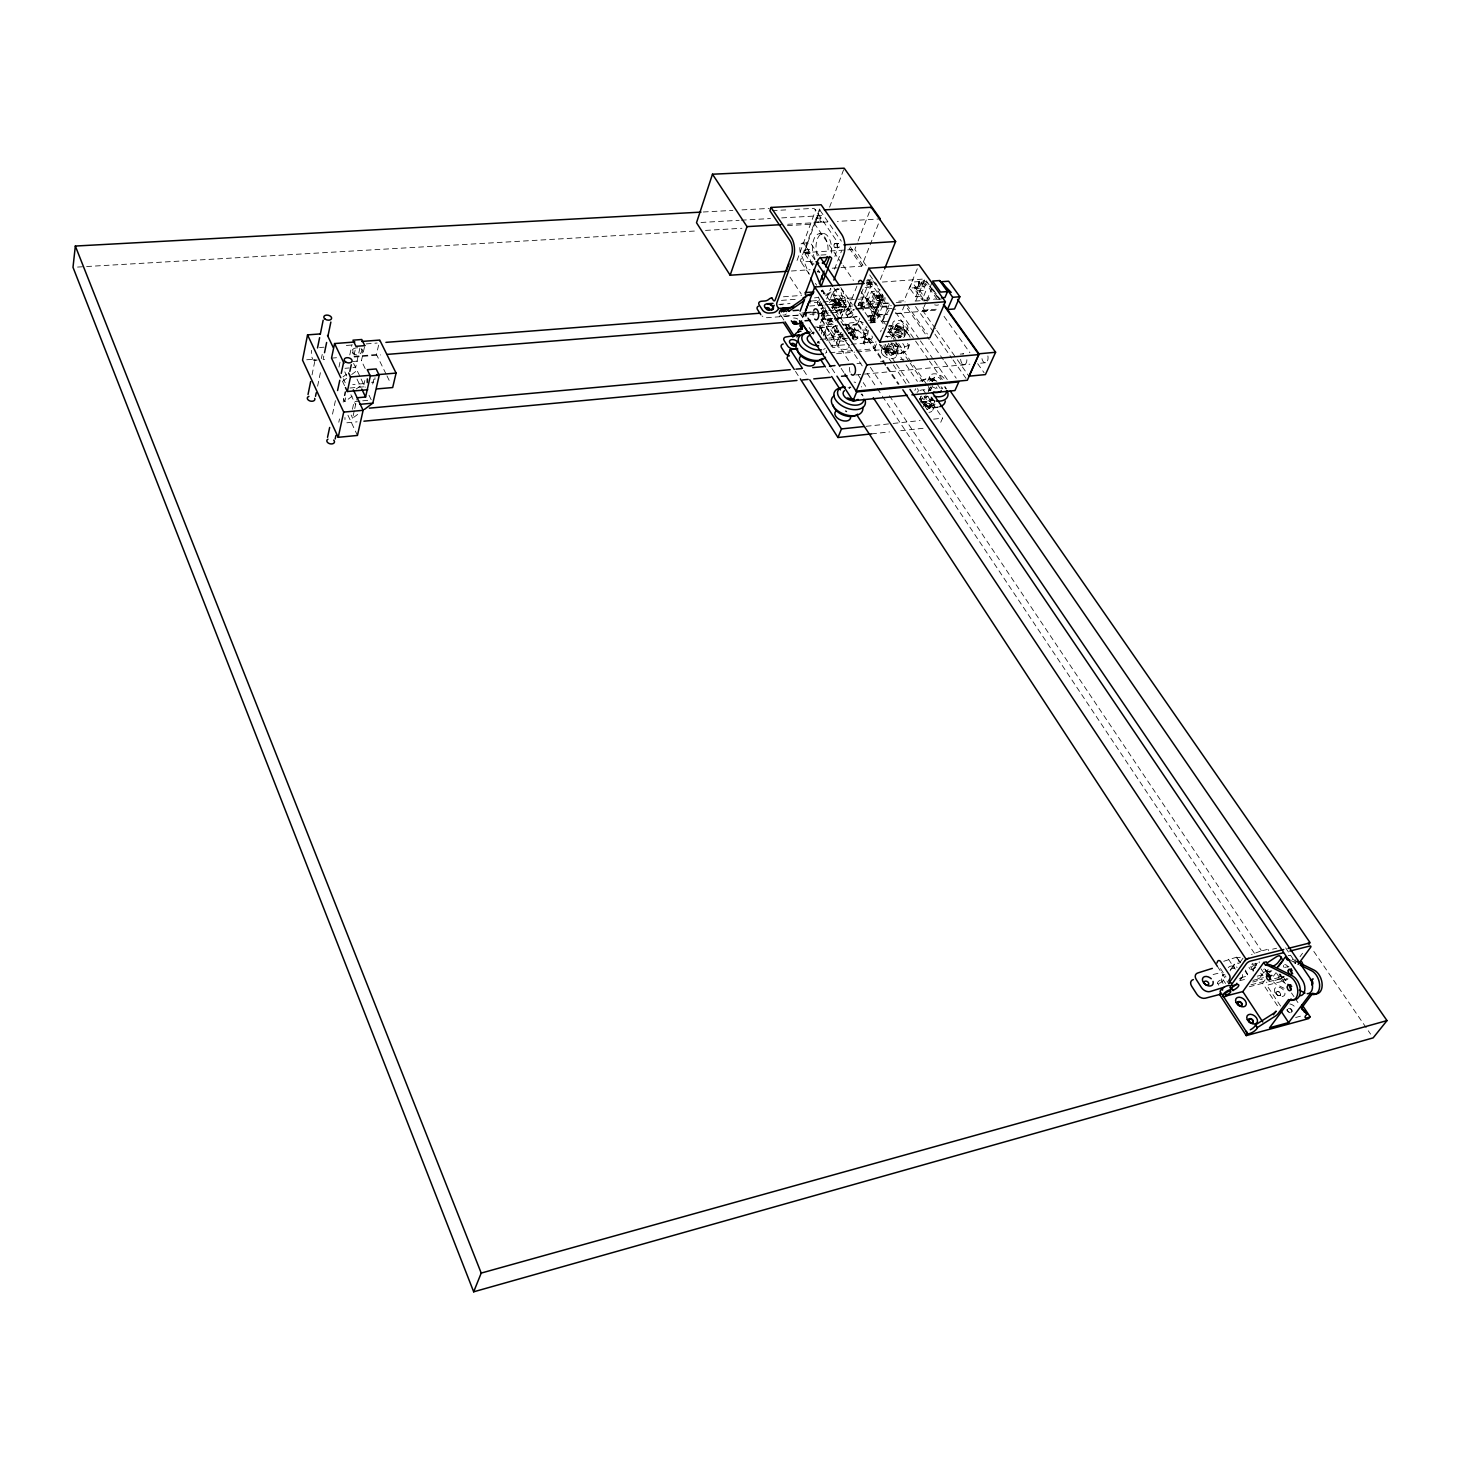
<?xml version="1.0" encoding="UTF-8"?>
<svg xmlns="http://www.w3.org/2000/svg" width="1460" height="1460" viewBox="0 0 1460 1460"><rect width="100%" height="100%" fill="white"/><g stroke="black" fill="none" stroke-linecap="round" stroke-linejoin="round"><path stroke-width="0.75" stroke-dasharray="5 3.75" d="M879.887 299.501L882.898 300.961L882.278 294.427L882.898 300.961L873.354 322.623L872.149 322.459L872.624 320.47A2.409 1.277 86 0 0 873.737 319.649L873.226 316.017L879.887 299.501A2.427 1.296 86.3 0 1 879.832 296.252A2.427 1.296 86.3 0 1 881.584 296.124L882.278 294.427A4.635 2.5 86.3 0 0 881.84 293.916M847.548 338.282L841.197 339.012A2.646 1.643 -34.1 0 0 840.303 340.216L838.332 345.217A2.646 1.643 -34 0 1 835.284 347.407L833.715 347.553A2.646 1.643 -33.9 0 1 832.255 345.746L834.244 340.746A2.664 1.643 -34 0 0 834.28 339.596L827.674 339.87L819.717 326.693L814.114 327.149M1239.321 962.377L1236.821 957.121L1240.489 962.669M1268.521 950.551L1268.247 949.566M1294.619 959.895L1293.998 961.848M312.038 374.873L314.758 361.459M321.364 358.613L322.222 354.415M317.605 386.188L321.036 369.544M323.81 356.076L323.116 359.47L327.533 359.196M338.976 367.099L340.07 361.898M332.515 414.129L335.399 400.697M349.798 354.908L352.061 344.377M338.793 422.232L339.523 418.91M343.173 402.139L343.903 398.762M354.068 354.999L355.492 348.502M352.152 396.226L344.852 401.664L345.691 397.832M359.89 348.101L355.656 367.427L344.998 368.303M365.183 368.559L361.423 360.784L364.781 345.637M352.426 409.274L354.123 401.591L360.584 401.007M357.663 414.421L352.626 418.18L354.324 410.479M354.762 408.563L356.769 399.511M363.887 384.856L364.854 380.531M386.006 373.942L376.479 354.524L379.746 340.07M372.702 384.089L374.18 377.611M872.149 322.459L871.255 321.601L880.088 299.829L873.226 316.017A2.409 1.277 86 0 0 871.565 316.71A2.409 1.277 86 0 0 871.93 319.923C870.032 325.087 877.843 321.529 873.956 317.933M375.001 377.702L374.837 379.673M779.677 316.729L780.406 314.74M819.553 208.999L800.591 260.099A2.573 1.661 -34.8 0 0 802.033 261.96L812.18 261.267L814.096 264.096M812.691 265.483L804.058 252.671L819.863 210.13L841.343 241.174M841.818 263.493L814.735 224.019L820.064 209.674M829.608 207.174L844.19 168.192M813.384 334.267L814.096 332.369M802.288 317.805L804.296 312.513L810.993 311.984M803.128 317.094L805.354 311.199M805.008 316.856L806.522 312.86M821.341 291.854L821.925 290.321M834.864 256.486L837.474 248.401L836.27 240.371L815.008 209.273M818.859 306.052L821.104 300.231M834.518 269.169L841.526 250.901M821.451 309.502L822.947 305.615M826.634 298.899L830.649 288.441M821.578 314.192L824.736 305.998M819.115 330.854L820.557 327.131L819.425 325.416L826.707 308.352M843.862 302.932A5.128 2.957 21.2 0 0 837.273 299.957L829.645 300.541L832.93 292.018A5.165 3.267 -34.8 0 0 835.777 295.65L839.044 295.394A5.146 2.957 21.2 0 1 845.65 298.369L849.027 303.351A5.146 2.975 21.3 0 1 846.909 307.001L843.625 307.257A5.201 3.248 -34.7 0 1 840.796 303.643L830.558 288.478M819.717 326.693L832.364 347.097M836.16 305.213L837.091 302.786M817.618 343.009L817.91 342.279A16.188 9.599 21.1 0 1 819.133 342.99M866.127 265.629L854.83 249.386L857.294 243.072M858.115 240.973L871.218 207.284M825.155 336.858L825.758 335.307M823.896 334.523L823.349 335.909M831.032 320.999A1.953 1.131 21.2 0 0 828.879 318.955A1.953 1.131 21.2 0 0 827.875 320.671A1.953 1.131 21.2 0 0 831.032 320.999L831.214 320.543M840.686 304.173A1.935 1.113 21.2 0 1 837.602 303.917A1.935 1.113 21.2 0 1 838.46 302.184A1.935 1.113 21.2 0 1 840.686 304.173L839.664 306.782A1.935 1.113 21.2 0 1 836.562 306.454A1.935 1.113 21.2 0 1 837.511 304.757A1.935 1.113 21.2 0 1 839.664 306.782M837.164 322.167L844.117 304.483L841.818 295.066A8.413 4.398 86.2 0 0 836.178 289.281L824.535 295.34M844.135 335.928L833.204 336.84L836.854 327.587M843.004 334.212L834.299 334.96L837.511 326.784M840.723 318.608L846.362 304.319L844.044 294.902A8.413 4.398 86.2 0 0 838.405 289.116L824.809 296.179M832.236 268.202L861.728 266.158L880.343 218.891L837.401 221.391M856.892 286.142L850.523 302.275A4.763 2.518 86.1 0 0 850.797 308.334A4.763 2.518 86.1 0 0 854.009 309.502M847.53 310.359L849.501 305.359M881.931 296.854L882.643 295.066L882.132 297.785A2.427 1.296 86.3 0 1 881.913 299.537L873.883 317.44L880.289 300.085L873.427 316.273M836.598 342.863L840.139 333.92M842.639 324.795C853.169 319.758 850.943 344.359 863.773 337.114A2.683 1.643 -34.5 0 0 864.667 336.932L867.112 333.865A2.518 1.296 84 0 0 867.277 332.022A2.756 1.423 84 0 0 867.003 330.836L860.725 321.583A2.756 1.405 84 0 0 860.122 321.382A2.518 1.277 84.2 0 0 859.265 322.295L856.564 324.959A2.683 1.661 -34.6 0 1 855.688 325.142L848.041 325.361M872.149 320.178L871.693 322.113L861.984 307.987A4.581 2.427 86.1 0 1 861.364 301.545L869.394 281.433A4.617 2.464 86.5 0 1 872.423 280.32M861.236 293.752L863.645 287.711M845.048 328.518A4.179 2.446 21.5 0 1 849.866 328.573A4.179 2.446 21.5 0 1 852.439 332.059L850.724 336.348M863.389 342.589L865.433 337.534M849.647 388.415L850.158 387.155M885.508 365.584L857.44 324.102L859.83 318.116M862.951 310.359L867.696 298.515L810.3 302.913M852.111 338.063L852.914 336.074A4.727 2.92 -34.4 0 0 855.779 330.051A4.727 2.92 -34.4 0 0 848.661 332.606M867.532 301.618L871.602 291.489L877.971 291.014L882.077 296.927L877.971 307.075L871.602 307.567L867.532 301.618L873.883 301.143L877.971 307.075M869.01 339.103A1.953 1.15 21.9 0 1 865.871 338.757A1.953 1.15 21.9 0 1 866.82 337.023A1.953 1.15 21.9 0 1 869.01 339.103L867.039 343.976A1.953 1.15 21.9 0 1 863.937 343.775A1.953 1.15 21.9 0 1 864.703 341.95A1.953 1.15 21.9 0 1 867.039 343.976M835.248 299.574L833.131 294.719M848.169 324.357L856.053 337.278M871.255 321.601A4.599 2.464 86 0 1 870.653 315.123L872.058 311.655L868.554 306.545L873.828 293.423L875.507 293.296L879.029 298.406L877.351 298.534L873.828 293.423M880.362 279.462L883.756 271.031M884.979 297.438A4.635 2.5 86.3 0 1 884.559 300.833L876.383 320.926A4.599 2.464 86 0 1 872.934 321.455A4.599 2.464 86 0 1 872.313 314.995L873.719 311.509L870.233 306.399L875.507 293.296M848.716 347.809A6.552 3.851 21.5 0 0 841.252 340.91A6.552 3.851 21.5 0 0 838.186 346.859A6.552 3.851 21.5 0 0 848.716 347.809L849.738 345.272M871.602 307.567L877.971 291.014M877.351 298.534L878.774 295.011A4.635 2.5 86.3 0 1 881.365 293.551A4.635 2.5 86.3 0 0 880.453 294.884L879.029 298.406M889.779 330.161L892.991 322.404M895.692 327.277L896.458 325.416M885.417 352.061L886.767 348.776M895.911 326.748L896.695 324.795M888.282 321.2L881.895 321.711L887.205 308.754L883.519 303.424L889.906 302.913L884.614 315.871L878.226 316.382M876.529 343.921L874.996 347.644M891.494 338.282L893.739 332.88M892.571 335.69L893.192 334.194M899.853 335.417A3.321 1.916 22.3 0 1 894.542 334.851A3.321 1.916 22.3 0 1 896.111 331.913A3.321 1.916 22.3 0 1 899.853 335.417L898.703 338.191M893.483 351.55L892.133 354.78A3.632 2.117 22.3 0 1 886.33 354.232A3.632 2.117 22.3 0 1 887.99 350.947A3.632 2.117 22.3 0 1 892.133 354.78M881.402 350.4L883.592 345.107M883.92 348.557L885.581 344.56L888.483 348.812L894.652 350.528L897.918 347.991L894.998 343.739L893.337 347.736L896.239 351.97L892.991 354.524L886.822 352.809L883.92 348.557L887.187 346.02L893.337 347.736M890.928 331.639L892.608 327.606L895.874 325.087L902.079 326.803L905.017 331.055L903.32 335.088L900.053 337.625L893.848 335.909L890.928 331.639L894.195 329.12L895.874 325.087M917.3 268.768L904.05 300.742L895.016 301.454M909.653 288.095L912.135 282.09L920.037 281.506L926.206 290.175L923.687 296.179L915.785 296.781L909.653 288.095L917.537 287.51L923.687 296.179M895.199 362.518L886.22 349.323L889.706 340.91M919.106 339.012L901.185 313.261L904.762 304.611M886.822 352.809L888.483 348.812M893.848 335.909L895.527 331.858L892.608 327.606M914.964 287.219L922.884 298.406L929.655 297.895L928.98 299.446L922.227 299.975L914.307 288.77L914.964 287.219L921.698 286.707L919.599 283.733A4.672 2.628 22.3 0 1 921.351 280.466A4.672 2.628 22.3 0 1 927.374 283.167L939.583 300.285M896.385 343.739L895.29 346.349M907.718 328.829A8.03 4.635 22.2 0 1 894.889 327.624A8.03 4.635 22.2 0 1 898.429 320.415A8.03 4.635 22.2 0 1 907.718 328.829L904.47 336.585M918.486 283.331L919.125 281.78M917.537 287.51L920.037 281.506M903.32 335.088L900.382 330.836L902.079 326.803M920.603 284.025L921.26 282.474M915.785 296.781L918.285 290.777L912.135 282.09M892.991 354.524L894.652 350.528M900.053 337.625L901.751 333.573L905.017 331.055M915.84 300.687L924.947 278.951L882.223 282.054M903.777 326.949L902.207 330.672M896.239 351.97L897.918 347.991M925.056 285.996A2.446 1.369 22.3 0 0 922.264 283.459A2.446 1.369 22.3 0 0 921.169 285.576A2.446 1.369 22.3 0 0 925.056 285.996L925.713 284.426A2.446 1.369 22.3 0 0 922.902 281.908A2.446 1.369 22.3 0 0 921.826 284.025A2.446 1.369 22.3 0 0 925.713 284.426M896.203 356.24L899.159 349.195M922.227 299.975L922.884 298.406M930.13 287.036L932.648 281.068M935.44 328.646L922.556 310.359L925.987 302.202M926.863 300.176L932.009 287.948M932.356 381.571L934.035 377.666M907.737 349.177L910.273 343.155A15.914 9.234 22.3 0 1 889.888 344.085M919.49 399.985L921.023 396.445M927.684 381.115L929.947 375.932M920.366 402.157L922.118 398.16L925.385 395.477L923.633 399.474L929.892 401.19L932.904 405.606L929.655 408.307L925.476 407.157M925.804 397.394L926.406 396.025M928.213 391.864L930.348 386.991M923.377 406.592L925.129 402.595L922.118 398.16M932.557 385.623L930.786 389.674L927.739 385.239M929.892 401.19L931.644 397.193L927.465 396.043L942.576 418.18L939.565 424.915M923.158 403.252A3.705 2.208 23.2 0 1 926.808 401.609A3.705 2.208 23.2 0 1 930.075 405.278L928.688 408.435M931.955 400.186L932.575 398.781M929.655 408.307L931.425 404.31L934.674 401.609L931.644 397.193M932.904 405.606L934.674 401.609M932.666 410.37L935.769 403.325A8.139 4.836 23.2 0 1 929.126 405.168A8.139 4.836 23.2 0 1 921.589 400.533M942.12 388.98L942.685 387.703M882.059 297.311L882.953 295.832M881.895 321.711L889.268 309.666L895.673 309.155M1230.488 969.769L1232.587 966.794M1222.275 976.083L1223.626 974.112M1232.368 967.086L1234.448 964.147M1236.821 957.121L1220.396 962.359M1240.124 962.231L1243.5 957.486M1240.306 979.861L1241.986 977.506M1260.363 951.19L1251.512 954.53M1253.72 968.345L1258.484 961.684M1245.38 970.06L1248.61 976.266L1245.143 971.174M1265.108 979.824L1262.572 983.328L1278.704 1007.637M1273.412 976.247L1276.058 972.634M825.648 309.301L823.093 315.725L824.608 318.426A4.216 2.646 -34.3 0 1 824.444 316.236L825.904 312.44A4.234 2.646 -34.3 0 1 826.67 311.181M1294.91 963.636L1298.798 958.362M1300.021 956.702L1302.557 953.234M1280.365 995.191A2.537 1.697 36.5 0 0 1278.23 991.741A2.537 1.697 36.5 0 0 1276.423 994.059A2.537 1.697 36.5 0 0 1280.365 995.191L1280.602 994.88A2.537 1.697 36.5 0 0 1278.467 991.413A2.537 1.697 36.5 0 0 1276.66 993.731A2.537 1.697 36.5 0 0 1280.602 994.88M1240.38 978.2L1239.284 979.021M362.135 353.156C366.077 346.257 349.67 345.929 352.316 352.663C357.317 357.536 362.828 353.813 361.66 348.63M882.132 297.785L883.172 296.672M929.509 381.206L932.776 378.523L936.991 379.691M342.972 376.899L346.586 374.198M342.607 381.297L349.852 375.895M351.677 374.526L357.116 370.475M356.149 389.072L363.449 383.633L352.736 384.564M810.264 334.486L813.767 331.913M831.817 304.647L835.211 302.184A2.701 1.697 -34.6 0 1 838.46 301.928L843.661 308.827A4.216 2.628 -34.5 0 1 843.825 311.016M832.966 306.363L836.361 303.881A2.701 1.697 -34.6 0 1 839.61 303.643M834.171 319.12C840.741 320.616 842.073 304.793 843.661 308.827M835.321 320.835L840.394 317.149A4.216 2.628 -34.4 0 0 842.329 314.812M1268.247 969.568L1264.616 971.959A3.34 1.205 -32 0 1 1261.02 972.871M1266.386 974.605L1271.824 971.028M353.192 353.94L352.718 349.287M1271.058 970.882L1263.776 972.908A3.285 1.168 -31.9 0 0 1262.48 974.148L1259.067 978.875A3.267 1.168 -31.9 0 1 1255.198 981.412L1253.447 981.868A3.285 1.168 -31.8 0 1 1252.242 981.886M818.002 297.457L814.497 297.895M900.948 353.265L903.813 352.334M922.902 379.874L925.53 379.071M1295.64 1017.51L1303.999 1015.229M1285.676 980.39L1283.048 976.466L1281.679 978.328L1285.366 983.821M1249.322 986.759L1266.915 982.178M1268.831 981.686L1284.49 977.598M1274.763 980.445L1280.42 978.966L1276.624 973.291M836.945 298.424L836.945 298.424A4.818 2.774 21.2 0 0 835.595 301.764A4.818 2.774 21.2 0 0 841.088 304.574L841.088 304.574M1252.917 980.39L1263.502 977.653M1250.983 984.807L1263.812 981.467M1274.489 978.693L1278.778 977.579A5.858 2.08 -32 0 1 1279.289 974.404M1240.69 977.744L1249.048 975.59M1239.613 980.718L1246.219 979.021M1257.206 976.174L1268.192 973.346M1213.096 974.532L1221.856 972.305M1252.552 964.476L1259.14 962.797M1262.407 950.679L1268.558 949.128M1284.909 967.396L1288.888 966.465M1272.609 949.164L1276.587 948.252M1240.361 957.267L1236.401 957.979M842.073 304.3L840.011 304.629M870.105 339.286L868.098 339.578M819.534 327.624L826.269 327.533A2.646 1.643 -34 0 1 826.232 328.683L824.279 333.683A2.646 1.643 -34 0 0 825.739 335.49L827.309 335.362A2.646 1.643 -34 0 0 830.339 333.172L832.291 328.171A2.646 1.643 -34.2 0 1 833.186 326.967L839.5 326.255M871.565 433.875L889.505 431.923M900.711 430.718L925.366 428.054M866.182 426.302L890.892 423.674M893.137 423.437L920.11 420.571M933.579 419.148L942.576 418.18M961.647 364.963L964.44 364.69M985.609 362.701L980.226 363.23M346.841 422.798L357.098 421.83M855.742 374.928L969.878 364.197M856.983 363.558L861.053 363.193M880.562 361.405L884.176 361.076M900.327 359.598L903.959 359.269M960.26 354.123L963.728 353.813A5.457 3.103 85.4 0 0 962.797 353.959M362.719 400.806L369.179 400.241M829.919 352.7L872.569 348.922A5.201 3.048 22 0 0 874.649 345.126L871.182 340.016A5.201 3.048 21.9 0 0 864.502 337.005L853.315 337.954M836.598 353.721L854.648 352.134M856.892 351.933L886.22 349.323M830.941 346.02L849.027 344.451M851.271 344.25L876.146 342.096M349.925 388.013L364.927 386.717M923.76 311.199L926.023 311.016A5.365 2.975 86.3 0 0 928.797 306.892M842.548 336.95L825.174 338.428A13.523 7.994 21.1 0 1 825.758 339.359M852.859 336.074L835.649 310.378A4.672 2.938 -34.5 0 0 838.661 304.574L839.81 306.272M820.228 339.413L827.711 338.775M852.549 336.658L856.235 336.348M826.451 340.253L845.449 338.629M371.479 382.283L373.687 382.1M867.313 330.07L856.235 330.124M352.663 361.514L361.423 360.784M869.558 320.762L874.558 320.361M819.425 325.416L836.434 324.029M869.777 322.952L874.777 322.532M818.002 327.35L837.584 325.726M844.3 325.178L857.44 324.102M872.058 311.655L873.719 311.509M306.709 359.78L312.988 359.288M922.556 310.359L938.835 309.046M331.529 358.12L338.264 357.59M353.995 356.313L376.479 354.524M354.214 357.043L380.604 354.926M821.286 319.448L832.437 318.554M837.438 318.152L857.166 316.565M869.394 315.579L885.198 314.301M895.473 313.48L937.028 310.14M832.145 318.827L820.995 319.722A3.048 1.916 -34.2 0 0 824.261 316.51A3.048 1.916 -34.2 0 0 821.414 315.25M834.372 318.645L856.637 316.838M867.769 315.944L887.826 314.338M896.732 313.608L901.185 313.261M820.885 304.976L818.64 305.14M840.084 303.479A2.117 1.113 86.1 0 1 838.989 300.285A2.117 1.113 86.1 0 1 840.905 300.34A2.117 1.113 86.1 0 1 840.084 303.479L837.949 303.643A2.117 1.113 86.1 0 1 836.744 300.45A2.117 1.113 86.1 0 1 838.679 300.523A2.117 1.113 86.1 0 1 837.839 303.662M319.539 347.535L324.01 347.188M346.312 345.454L352.955 344.943M366.186 343.903L377.173 343.045M820.757 308.462L825.685 308.078M831.452 307.64L852.677 305.979M857.823 305.578L889.468 303.114M896.239 302.585L905.127 301.891M915.146 301.107L929.254 300.012M937.794 299.337L941.207 299.081M860.269 307.129L863.59 306.874M868.554 306.545L870.233 306.399M822.163 311.108L826.634 310.761M828.86 310.579L853.425 308.644M855.651 308.48L891.366 305.669M801.868 313.042L816.633 311.892M804.788 313.243L827.127 311.491M836.051 310.798L853.917 309.374M856.144 309.21L889.633 306.563M798.62 315.068L785.425 316.126A4.727 3.011 -33.7 0 1 780.881 315.907M819.954 313.389L828.623 312.695M815.008 313.937L767.504 317.696A5.238 3.084 20.2 0 1 761.956 315.907M817.144 313.772L828.422 312.878M830.685 312.695L845.103 311.564A5.146 2.975 21.3 0 0 847.22 307.896M887.205 308.754L893.611 308.243M778.892 304.41L790.042 303.552M882.077 296.927L875.69 297.42L871.602 291.489M842.913 302.731L845.158 302.548M877.697 300.651L882.716 300.267M809.698 306.034L823.02 305.012M825.247 304.83L840.796 303.643M859.83 302.366L863.17 302.111M844.117 304.483L846.362 304.319M858.881 304.264L885.983 302.147M853.078 310.049L854.155 309.976M783.472 296.781L801.595 295.413M914.307 288.77L921.041 288.277L918.942 285.302A4.672 2.628 22.3 0 1 920.712 282.017A4.672 2.628 22.3 0 1 926.717 284.718L938.926 301.837M781.483 300.377L795.755 299.3M918.285 290.777L926.206 290.175M811.559 300.997L818.348 300.486M829.645 299.629L854.52 297.73M860.761 297.256L864.174 297A2.701 1.679 -35 0 1 865.725 298.807L870.178 287.675A4.617 2.464 86.5 0 0 869.868 281.707A4.617 2.464 86.5 0 0 866.729 280.539M877.259 295.832L882.296 295.449M819.37 300.815L818.914 300.851M839.792 299.263L837.657 299.428M866.473 283.204L873.226 282.711M867.532 284.481L876.438 283.842M836.945 289.025L839.171 288.861M868.28 287.018L871.638 286.78M865.123 287.51L868.298 287.273M317.258 360.018L314.228 360.237L317.459 360.018M867.642 280.028L870.981 279.791M866.236 282.09L867.842 281.981M867.861 282.218L871.2 281.981M837.182 298.369L835.996 298.625M791.393 271.012L810.063 269.717M804.058 252.671L854.83 249.386M805.975 253.803L809.479 253.584M825.977 254.734L819.206 255.171A2.664 1.715 -35 0 0 817.874 255.573M834.846 243.637L838.387 243.4M835.248 247.707L838.788 247.488M805.573 249.824L809.077 249.587M802.434 243.181L809.15 242.762M819.754 233.709L823.276 233.49M817.728 222.23L821.25 222.029M787.688 224.274L828.367 221.902M77.544 267.07L84.37 266.669M86.651 266.523L696.42 230.936M705.527 230.406L741.936 228.271M787.433 225.607L814.735 224.019M701.001 222.468L739.107 220.314M741.351 220.186L770.497 218.544M781.702 217.905L824.279 215.496M817.326 218.197L820.848 217.996M772.176 210.642L785.736 209.911M794.769 209.4L812.837 208.415A4.161 2.737 -35.7 0 1 815.154 211.499L797.105 260.336A2.573 1.661 -34.6 0 1 795.736 261.942M703.282 211.992L732.847 210.386M741.954 209.893L769.256 208.415M867.094 342.717L864.01 341.914M829.919 321.127L830.74 321.163M837.109 331.894L838.478 331.968M841.361 304.556L837.255 300.486M860.414 321.419L863.243 322.769M925.129 402.595L931.425 404.31M894.195 329.12L900.382 330.836M895.527 331.858L901.751 333.573M857.166 330.544C865.397 332.332 865.379 349.56 868.426 330.343M881.311 300.304L883.136 300.212M1290.749 960.497L1296.443 963.29M1284.143 988.31L1276.569 984.46A10.202 6.351 71.7 0 1 1273.558 981.905M881.548 300.121L882.898 300.961L881.749 299.866M835.339 331.219L834.39 330.416M828.021 320.324A1.953 1.131 21.2 0 0 831.16 320.652A1.953 1.131 21.2 0 0 829.006 318.608A1.953 1.131 21.2 0 0 828.021 320.324L827.199 319.63M1282.719 977.616L1281.916 976.849A4.891 1.734 -32.1 0 1 1281.716 976.466L1282.719 977.616A5.858 2.062 -32 0 1 1284.946 976.028M1280.165 974.24L1280.967 974.988A5.858 2.08 -32 0 0 1279.653 978.894L1278.011 976.977M1260.655 973.181L1262.772 975.535A3.358 1.205 -31.9 0 0 1263.064 975.7M848.077 330.197L846.508 328.208A3.942 2.446 -34.4 0 1 846.983 324.996A3.942 2.446 -34.4 0 1 850.833 322.843L853.972 322.587A2.683 1.661 -34.6 0 0 857.13 320.306M837.419 303.735L835.85 301.745M865.269 338.063L864.284 336.785L865.762 338.136A4.562 2.664 21.9 0 0 872.386 337.515M933.323 289.774L939.857 298.917M926.26 280.795L939.419 299.227M944.018 316.327L969.896 352.736M977.671 363.668L984.131 372.774M936.718 330.471L956.044 357.901M957.34 359.726L968.929 376.187M915.493 306.472L933.633 332.296M934.929 334.139L951.774 358.12M953.088 359.963L967.341 380.257M906.642 304.446L927.356 334.048M907.335 308.297L929.217 339.578M930.495 341.421L943.361 359.817M944.656 361.66L956.227 378.213M920.384 340.855L933.177 359.269M934.455 361.095L949.821 383.177M850.176 246.795L864.484 267.417M869.686 274.9L880.07 289.901M895.673 312.385L928.177 359.215M929.472 361.095L942.466 379.819M872.843 280.813L879.924 291.014M849.154 248.018L861.728 266.158M869.485 281.05L878.92 294.683A4.635 2.5 86.3 0 1 879.522 301.216M865.616 297.475L866.784 299.19M937.32 384.309L940.368 388.725M867.696 298.515L887.041 326.693M888.337 328.573L897.371 341.713M898.648 343.593L927.027 384.929M928.323 386.809L930.914 390.568M843.114 265.373L853.425 280.411M861.163 291.69L883.099 323.645M888.246 331.165L894.706 340.563M895.984 342.443L908.886 361.24M910.182 363.12L923.067 381.899M1313.817 951.427L1370.575 1034.118M890.965 342.753L904.817 362.993M906.076 364.836L917.391 381.388M926.206 394.273L922.428 388.743A13.56 7.994 23.2 0 0 923.851 390.495M854.246 327.697L856.199 330.562M896.476 364.398L909.306 383.25M919.563 398.325L928.542 411.519M840.978 306.345L838.04 301.964L839.007 303.424M1280.037 974.057L1281.041 975.535M818.987 255.482L811.304 244.167A6.26 3.103 85.4 0 0 807.216 244.477A6.26 3.103 85.4 0 0 807.343 252.69L812.417 265.209M840.777 287.547L852.311 304.519M879.23 344.14L892.042 362.993M893.319 364.89L906.131 383.743M866.072 326.456L866.93 327.733M1285.676 947.868L1293.25 959.293A3.486 2.099 70.8 0 1 1293.615 960.68L1293.633 960.808A3.175 1.916 70.7 0 1 1293.633 961.666M851.016 310.724L852.75 313.279M814.789 259.679L804.588 244.587A6.26 3.084 85.4 0 0 800.5 244.897A6.26 3.084 85.4 0 0 800.646 253.127L809.095 274.024M833.934 287.948L886.256 365.255M887.534 367.135L899.013 384.108M886.786 367.464L898.265 384.436M817.928 269.79L819.845 272.637M852.64 329.029L857.622 336.439M846.07 314.247L847.804 316.802M833.861 301.143L838.168 307.531M849.227 333.354L848.88 332.825M822.527 289.956L829.645 300.541M832.036 307.731L832.839 308.918M850.085 334.632L850.906 335.837M852.53 338.264L853.352 339.487A2.628 1.606 -34.3 0 1 855.231 336.256A2.628 1.606 -34.3 0 1 857.786 337.515A2.628 1.606 -34.3 0 1 854.283 339.943M1279.088 973.966L1282.044 978.383M809.241 274.188L800.609 261.322M815.392 283.368L816.633 285.211M836.106 314.21L849.647 334.376M1291.498 992.983L1293.961 996.633M1295.184 998.457L1298.871 1003.951M870.379 367.318L881.803 384.363M889.432 395.733L1261.385 950.569M817.18 271.067L818.148 272.491M862.203 365.912L821.761 305.341L818.385 297M867.24 373.468L876.091 386.717M877.351 388.615L881.146 394.291M882.406 396.189L1255.18 954.438M1265.291 969.586L1267.809 973.364M833.186 326.967L841.197 339.012M1261.039 968.819L1263.776 972.908M822.272 312.988L824.006 315.561M1255.308 963.18L1256.64 965.169M821.159 315.177L834.299 334.96M1280.584 1006.031L1266.805 985.317L1281.405 981.503A5.858 2.062 -32 0 0 1288.012 978.894M821.36 319.01L833.204 336.84M821.633 319.977L849.337 361.697M858.152 374.964L861.929 380.659M863.188 382.556L865.707 386.352M826.269 327.533L834.28 339.596M1250.581 966.684L1253.301 970.791M1248.957 967.323L1250.271 969.312M789.988 277.053L801.284 294.099M825.283 336.402L826.378 338.045M804.296 312.513L806.796 316.291M841.106 368.34L844.19 373.012M1228.499 959.22L1234.594 968.491M799.752 313.207L802.106 316.802M809.168 327.533L813.877 334.705M831.963 368.595L835.686 374.271M1220.469 968.528L1225.98 976.977M826.67 368.869L830.43 374.599M1217.403 966.374L1228.627 983.547M1223.06 979.66L1225.542 983.438M1217.603 983.273L1218.826 985.172M781.173 315.853L783.874 320.068M803.657 370.347L807.325 376.005M795.481 371.369L799.131 377.027M908.832 334.687L910.164 337.37M386.973 375.877L390.787 383.651M873.865 319.302L874.722 321.072L873.974 318.408M353.594 363.449L360.419 377.355M361.076 379.016L365.183 387.283M369.015 395.222L372.829 403.161M357.007 379.107L360.821 387.064M344.815 371.862L346.75 375.932M343.319 378.797L345.217 382.794M350.893 394.748L355.62 404.712M342.68 381.699L344.542 385.623M343.392 398.58L344.852 401.664M351.148 415.041L352.626 418.18M347.954 415.224L357.445 435.445M823.111 315.889L828.696 323.554A2.683 1.679 -34.2 0 0 831.926 323.28M822.564 290.23L824.261 294.409M873.938 318.882L874.394 321.693M863.736 335.727L863.699 335.052A4.562 2.664 21.9 0 1 866.163 333.318A4.562 2.664 21.9 0 1 870.561 334.668M314.831 359.635A6.15 2.026 84.4 0 1 312.203 358.047A6.15 2.026 84.4 0 1 311.527 350.363M987.891 355.93A5.438 3.139 85.5 0 1 985.609 362.701A5.438 3.139 85.5 0 1 981.777 357.353M344.943 417.524A6.278 2.117 84 0 1 344.943 419.567M938.616 406.938A16.224 9.599 23.2 0 1 924.162 404.165M922.72 403.343A16.224 9.599 23.2 0 1 921.388 402.449M914.854 390.495A16.224 9.599 23.2 0 1 915.767 388.725M932.721 387.046A16.224 9.599 23.2 0 1 935.75 388.415M937.886 407.176A13.505 8.012 23.2 0 1 925.147 405.935M917.081 392.448A13.505 8.012 23.2 0 1 918.303 391.28M919.928 390.44A13.505 8.012 23.2 0 1 930.02 390.714M931.152 397.887A3.376 2.008 23.2 0 1 929.892 401.062A3.376 2.008 23.2 0 1 925.713 397.686A3.376 2.008 23.2 0 1 930.659 397.503M934.582 400.825A16.261 9.599 23.2 0 1 924.016 396.408M918.486 390.587A16.261 9.599 23.2 0 1 917.573 388.543M919.855 381.261A16.261 9.599 23.2 0 1 936.9 381.68M944.51 386.955A16.261 9.599 23.2 0 1 946.098 388.889M921.789 381.462A13.56 7.994 23.2 0 1 935.915 379.965M944.985 386.571A13.56 7.994 23.2 0 1 946.244 389.053M931.699 388.762A3.395 1.989 23.2 0 1 930.549 386.882M936.243 386.991A3.395 1.989 23.2 0 1 936.955 388.67M907.627 343.392A15.877 9.253 22.3 0 1 899.743 353.119A15.877 9.253 22.3 0 1 880.581 344.743M887.388 332.223A15.877 9.253 22.3 0 1 902.992 337.753M902.736 343.483A13.231 7.701 22.3 0 1 898.046 353.868A13.231 7.701 22.3 0 1 880.562 345.308M885.399 336.658A13.231 7.701 22.3 0 1 893.483 337.479M891.841 343.082A3.303 1.935 22.3 0 1 895.308 345.618A3.303 1.935 22.3 0 1 892.954 347.334A3.303 1.935 22.3 0 1 889.213 345.016M880.672 331.876A15.914 9.234 22.3 0 1 881.292 330.07M882.515 328.555A15.914 9.234 22.3 0 1 883.318 327.916M888.647 326.255A15.914 9.234 22.3 0 1 909.087 335.471A13.286 7.683 22.3 0 0 888.866 325.762M887.844 337.461A13.286 7.683 22.3 0 1 886.311 335.855M849.574 386.955A13.815 8.322 22 0 1 850.906 387.247M861.856 393.963A13.815 8.322 22 0 1 862.933 395.623M848.096 387.74A16.553 9.983 22 0 1 849.665 388.068M861.108 394.109A16.553 9.983 22 0 1 862.933 396.098M826.214 350.528A16.188 9.599 21.1 0 1 826.78 352.572M825.192 348.52A13.523 7.994 21.1 0 1 823.513 349.341M812.49 332.332A13.523 7.994 21.1 0 1 813.767 332.533M826.323 352.572A16.224 9.599 21.1 0 1 825.356 353.119M812.38 333.391A16.224 9.599 21.1 0 1 813.932 333.72M817.545 342.79A3.376 1.989 21.1 0 0 817.856 341.22A4.197 2.482 21.1 0 0 819.261 341.421M938.506 304.83A4.69 2.646 22.5 0 1 934.637 304.83M933.615 299.373A2.464 1.387 22.5 0 1 936.316 299.355M921.661 401.5A8.121 4.836 23.2 0 1 932.082 406.3A8.121 4.836 23.2 0 1 928.943 412.395M921.005 399.474A8.139 4.836 23.2 0 1 921.296 396.025M923.341 404.493A3.705 2.208 23.2 0 1 928.305 406.5A3.705 2.208 23.2 0 1 926.99 409.421M930.075 405.278A3.705 2.208 23.2 0 1 925.33 405.697M924.399 405.095A3.705 2.208 23.2 0 1 923.413 403.945M845.267 411.081A8.267 5.037 22 0 1 846.727 411.884M845.76 410.68A3.778 2.3 22 0 1 846.837 411.574M895.491 342.99A7.975 4.654 22.3 0 1 895.856 351.44A7.975 4.654 22.3 0 1 884.176 344.797M932.046 381.462A8.213 4.818 23.2 0 1 933.269 373.851A8.213 4.818 23.2 0 1 944.803 379.509M930.567 390.623A8.176 4.818 23.2 0 1 928.14 388.725M941.098 386.717A8.176 4.818 23.2 0 1 941.809 388.816M936.079 381.024A3.687 2.153 23.2 0 1 935.203 376.935A3.687 2.153 23.2 0 1 940.842 379.691M932.447 381.37A3.741 2.19 23.2 0 1 936.17 380.731M854.1 382.027A8.358 5.019 22 0 1 855.706 382.502M861.272 386.571A8.358 5.019 22 0 1 861.564 387.028M817.271 327.296A8.194 4.818 21.1 0 1 824.59 331.274A8.194 4.818 21.1 0 1 824.936 336.566M821.268 332.205A3.705 2.19 21.1 0 1 821.451 334.03M895.053 337.534A8.012 4.635 22.3 0 1 890.034 329.759A8.012 4.635 22.3 0 1 900.619 329.942A8.012 4.635 22.3 0 1 903.503 337.68M813.165 315.397A5.511 2.829 85.9 0 1 813.238 311.783M850.103 372.318A5.603 2.957 85.1 0 1 849.775 366.88M926.023 311.016A5.365 2.975 86.3 0 1 922.957 306.673M924.016 301.161A5.365 2.975 86.3 0 1 927.356 301.271M966.885 359.726A5.457 3.103 85.4 0 1 963.928 364.726A5.457 3.103 85.4 0 1 960.644 359.306M1284.125 982.471A10.184 6.369 71.6 0 1 1280.256 978.747M832.656 308.553A2.591 1.624 -34.5 0 1 834.919 305.596A2.591 1.624 -34.5 0 1 837.255 306.892A2.591 1.624 -34.5 0 1 834.171 309.392M829.554 302.822A2.591 1.624 -34.5 0 1 832.802 300.669A2.591 1.624 -34.5 0 1 833.678 303.005A2.591 1.624 -34.5 0 1 830.211 304.556M817.563 271.359A1.898 1.095 20.8 0 1 819.279 271.998M813.22 264.643A5.11 3.285 -34.9 0 1 812.18 261.267M780.26 304.812A2.628 1.679 -33.7 0 1 782.268 304.812M817.271 255.792A15.056 7.793 86.9 0 1 822.856 233.509A15.056 7.793 86.9 0 1 831.214 254.514M815.118 259.205A15.074 7.774 86.9 0 1 817.819 234.148A15.074 7.774 86.9 0 1 827.948 252.854M1281.241 976.028A3.248 1.15 -32 0 1 1280.584 974.696M1287.136 978.364A3.248 1.15 -32 0 1 1283.103 979.861A3.248 1.15 -32 0 1 1284.964 977.105M1255.545 967.396A3.796 1.369 -31.9 0 1 1250.526 969.495A3.796 1.369 -31.9 0 1 1252.552 966.191A3.796 1.369 -31.9 0 1 1256.75 965.425M1252.899 963.399A3.796 1.387 -31.9 0 1 1251.713 964.312M1290.074 1012.802A5.986 3.997 36.9 0 1 1286.643 1009.864M1289.782 1003.951A5.986 3.997 36.9 0 1 1295.348 1007.528M1288.45 1008.531A2.555 1.715 37 0 1 1291.844 1010.867A2.555 1.715 37 0 1 1289.454 1012.419A2.555 1.715 37 0 1 1287.483 1009.17A2.555 1.715 37 0 0 1290.074 1012.218A2.555 1.715 37 0 0 1292.009 1010.265A2.555 1.715 37 0 0 1288.523 1008.24M1292.392 959.457A12.52 7.884 71.5 0 1 1293.268 959.841M1271.897 970.882A8.431 5.639 35.8 0 1 1263.466 969.184M1259.214 962.797A8.431 5.639 35.8 0 1 1259.195 961.72M1262.371 979.733A8.395 5.639 35.9 0 1 1257.352 977.653M1253.136 971.283A8.395 5.639 35.9 0 1 1256.056 966.629M1264.506 968.929A8.395 5.639 35.9 0 1 1267.736 973.163M1288.249 955.406A5.877 3.887 35.9 0 1 1290.001 955.606M1295.203 959.676A5.877 3.887 35.9 0 1 1295.166 963.6M1284.034 967.341A2.5 1.661 36 0 1 1283.522 965.407M1284.709 964.622A2.5 1.661 36 0 1 1287.939 967.396M1235.306 969.166A5.402 3.65 35.6 0 1 1234.321 964.312A5.402 3.65 35.6 0 1 1239.139 963.509M1242.606 974.532A8.486 5.731 35.7 0 1 1239.595 979.259M1228.261 967.56A8.486 5.731 35.7 0 1 1237.149 967.341M1230.123 970.882A5.384 3.65 35.7 0 1 1235.361 968.838M1223.042 983.401A8.45 5.731 35.8 0 1 1224.922 974.586M849.866 333.993A2.628 1.624 -34.4 0 1 852.895 331.128A2.628 1.624 -34.4 0 1 854.136 333.446A2.628 1.624 -34.4 0 1 850.322 334.851M852.439 332.059A4.179 2.446 21.5 0 1 848.515 333.209M846.873 340.399A6.57 3.851 21.5 0 1 840.705 336.712A6.57 3.851 21.5 0 1 841.544 332.442M848.315 332.935A6.57 3.851 21.5 0 1 852.074 336.129M852.403 336.858A6.57 3.851 21.5 0 1 852.293 338.866M845.066 338.373A4.161 2.446 21.5 0 1 843.661 337.515M843.132 337.023A4.161 2.446 21.5 0 1 843.04 333.957M871.894 335.982A4.562 2.664 21.9 0 1 872.35 337.023M876.055 341.895A5.22 3.048 21.9 0 1 875.398 342.005M821.232 330.873A4.197 2.464 21.1 0 1 822.984 335.471M819.881 343.009A6.606 3.905 21.1 0 1 817.783 342.735M859.447 302.275A2.646 1.405 86.1 0 1 861.455 304.885A2.646 1.405 86.1 0 1 859.538 307.111M858.663 304.939A2.646 1.405 86.1 0 1 858.9 303.06M862.13 307.804A4.745 2.518 86.1 0 1 861.455 308.899M866.893 283.441A2.409 1.296 86.5 0 1 868.955 283.003A2.409 1.296 86.5 0 1 868.682 286.835A2.409 1.296 86.5 0 1 866.802 284.828M786.283 313.918A2.628 1.679 -33.7 0 1 782.925 314.94M847.493 329.339A4.727 2.92 -34.4 0 1 854.483 328.026A4.727 2.92 -34.4 0 1 850.067 333.938M831.999 321.163A4.544 2.646 21.2 0 1 825.776 317.696A4.544 2.646 21.2 0 1 830.466 315.579M839.208 331.949A4.562 2.664 21.4 0 1 833.186 329.048A4.562 2.664 21.4 0 1 835.978 326.018M848.57 330.234A2.628 1.624 -34.4 0 1 852.001 328.628A2.628 1.624 -34.4 0 1 852.184 331.219A2.628 1.624 -34.4 0 1 848.716 332.369M847.639 329.905A3.942 2.446 -34.4 0 1 848.132 326.693A3.942 2.446 -34.4 0 1 851.983 324.54M835.686 312.458A4.672 2.938 -34.5 0 0 840.011 306.545A4.672 2.938 -34.5 0 0 833.058 307.841L831.944 306.162A4.672 2.938 -34.5 0 1 838.661 304.574M858.279 322.003A2.683 1.661 -34.6 0 1 855.122 324.284M830.795 321.565A2.683 1.679 -34.2 0 1 827.564 321.839M821.177 312.44A3.048 1.916 -34.2 0 1 821.451 315.889M793.62 318.024A4.581 2.683 20.7 0 1 797.744 319.083M821.14 290.449A8.45 4.362 86.1 0 1 822.801 291.817M823.184 292.347A8.45 4.362 86.1 0 1 823.841 293.57M834.116 308.772A2.591 1.624 -34.5 0 1 837.018 307.075A2.591 1.624 -34.5 0 1 838.332 308.717A2.591 1.624 -34.5 0 1 835.886 310.943M865.342 298.698A2.701 1.679 -35 0 1 866.82 300.651M821.798 302.877A2.135 1.095 86.1 0 1 820.264 304.72A2.135 1.095 86.1 0 1 819.991 301.088M883.811 297.657A2.427 1.314 86.3 0 1 882.387 300.231A2.427 1.314 86.3 0 1 881.274 296.836A2.427 1.314 86.3 0 1 883.264 295.997M871.364 321.346A4.599 2.464 85.9 0 1 870.671 322.459M859.575 302.457A2.391 1.277 86.1 0 1 861.327 305.03A2.391 1.277 86.1 0 1 859.52 306.819M858.79 304.921A2.391 1.277 86.1 0 1 859.155 302.895M868.08 317.587A2.409 1.277 85.9 0 1 869.795 316.218A2.409 1.277 85.9 0 1 870.489 319.685A2.409 1.277 85.9 0 1 868.609 320.196M897.644 326.292L897.48 326.109A3.54 2.044 22.2 0 1 898.411 323.28A3.65 2.099 22.2 0 1 903.174 325.032A3.65 2.099 22.2 0 1 902.462 327.916A3.65 2.099 22.2 0 1 897.644 326.274M883.19 355.181A7.957 4.654 22.3 0 0 896.02 356.678A7.957 4.654 22.3 0 0 887.224 348.137A7.957 4.654 22.3 0 0 883.19 355.181M887.57 351.166A3.632 2.117 22.3 0 0 893.392 351.75A3.632 2.117 22.3 0 0 889.286 347.9A3.632 2.117 22.3 0 0 887.57 351.166M896.239 330.161A3.65 2.117 22.2 0 0 902.116 330.854A3.65 2.117 22.2 0 0 898.064 326.967A3.65 2.117 22.2 0 0 896.239 330.161M836.507 302.494A4.508 2.591 21.2 0 0 843.789 303.297A4.508 2.591 21.2 0 0 838.77 298.57A4.508 2.591 21.2 0 0 836.507 302.494M820.264 218.562A2.044 1.058 87.3 0 0 820.848 221.975A2.044 1.058 87.3 0 0 822.053 219.493A2.044 1.058 87.3 0 0 820.264 218.562M816.742 218.781A2.044 1.04 87.3 0 0 817.326 222.175A2.044 1.04 87.3 0 0 818.512 219.694A2.044 1.04 87.3 0 0 816.742 218.781M808.493 250.153A2.008 1.022 86.8 0 0 809.077 253.511A2.008 1.022 86.8 0 0 810.264 251.084A2.008 1.022 86.8 0 0 808.493 250.153M805.008 250.372A2.008 1.022 86.8 0 0 805.591 253.748A2.008 1.022 86.8 0 0 806.76 251.321A2.008 1.022 86.8 0 0 805.008 250.372M837.784 243.984A2.044 1.077 87 0 0 838.387 247.415A2.044 1.077 87 0 0 839.61 244.933A2.044 1.077 87 0 0 837.784 243.984M834.244 244.203A2.062 1.077 87 0 0 834.828 247.652A2.062 1.077 87 0 0 836.069 245.152A2.062 1.077 87 0 0 834.244 244.203M1274.963 992.253A5.931 3.979 36.5 0 0 1284.179 995.684A5.931 3.979 36.5 0 0 1280.018 987.471A5.931 3.979 36.5 0 0 1274.963 992.253M1219.173 983.31A3.285 1.205 -31.6 0 0 1223.188 979.861A3.285 1.205 -31.6 0 0 1218.644 981.211A3.285 1.205 -31.6 0 0 1219.173 983.31M847.749 314.776A3.029 1.898 -34.6 0 0 851.198 311.053A3.029 1.898 -34.6 0 0 846.69 311.601A3.029 1.898 -34.6 0 0 847.749 314.776M849.483 317.349A3.029 1.88 -34.6 0 0 852.932 313.626A3.029 1.88 -34.6 0 0 848.424 314.155A3.029 1.88 -34.6 0 0 849.483 317.349M835.065 331.438A1.953 1.15 21.4 0 0 838.222 331.767A1.953 1.15 21.4 0 0 836.051 329.704A1.953 1.15 21.4 0 0 835.065 331.438M835.193 331.091A1.953 1.15 21.4 0 0 838.35 331.42A1.953 1.15 21.4 0 0 836.178 329.358A1.953 1.15 21.4 0 0 835.193 331.091M817.436 301.928A2.135 1.095 86.1 0 0 818.531 305.14A2.135 1.095 86.1 0 0 819.334 302.001A2.135 1.095 86.1 0 0 817.436 301.928M873.244 316.491A2.409 1.296 86 0 0 874.303 320.342A2.409 1.296 86 0 0 875.489 317.039A2.409 1.296 86 0 0 873.244 316.491M862.294 303.041A2.391 1.277 86.1 0 0 863.334 306.855A2.391 1.277 86.1 0 0 864.502 303.57A2.391 1.277 86.1 0 0 862.294 303.041M870.324 282.93A2.409 1.296 86.5 0 0 871.364 286.762A2.409 1.296 86.5 0 0 872.569 283.423A2.409 1.296 86.5 0 0 870.324 282.93M876.365 296.781A2.427 1.296 86.3 0 0 877.423 300.632A2.427 1.296 86.3 0 0 878.628 297.293A2.427 1.296 86.3 0 0 876.365 296.781"/><path stroke-width="1.5" d="M774.238 305.304L771.482 309.958A4.909 2.865 20.2 0 0 772.979 309.191M1216.91 963.016L1217.731 961.173A3.212 2.026 73.4 0 1 1219.191 960.589L1219.264 960.607A3.449 2.19 73.7 0 1 1219.994 960.972A3.723 2.354 73.7 0 1 1220.469 961.373L1229.557 975.225A3.741 2.354 73.4 0 1 1229.904 976.284A3.467 2.208 73.3 0 1 1230.032 976.995L1230.032 977.123A3.23 2.044 73.4 0 1 1229.539 979.185L1228.681 981.065M701.001 212.12L75.336 246.046L73 267.326L473.679 1291.808L1373.148 1037.878L1387 1020.595L950.259 391.061M320.214 333.92L307.549 334.887L302.53 360.127L338.209 437.306L357.445 435.445L363.12 410.315L353.356 389.802M308.024 394.51L310.67 381.534M317.513 347.918L319.612 337.661M320.306 334.23L323.171 320.16M315.506 396.317L316.236 392.795M330.854 322.058L328.044 335.636M324.522 352.7L326.62 342.479M354.908 341.987L334.577 343.556L331.529 358.12L340.819 377.757M327.533 437.325L329.668 427.452M337.57 390.532L339.779 380.275M341.238 373.395L343.52 362.774M344.633 395.386L345.381 391.992M349.834 371.424L351.294 364.745M335.161 438.986L335.928 435.463M367.738 389.729L347.334 391.517L350.51 376.954L348.63 373.012M338.209 437.306L343.721 412.085L307.549 334.887M357.152 397.777L365.584 397.01L370.329 375.987L367.281 369.69L376.151 368.942L379.217 375.238L372.829 403.161L364.398 409.421M361.678 341.457L379.746 340.07L396.08 373.085L392.685 387.539L376.808 388.926M880.343 218.891L844.19 168.192L712.48 174.214L696.511 222.723L730.146 275.228L786.867 271.323M730.146 275.228L747.027 226.629L712.48 174.214M833.879 280.101L843.533 255.026A14.782 7.72 87 0 0 841.562 234.184L821.122 204.747L771.081 207.448L769.913 210.769L789.97 240.59A10.694 5.384 86.8 0 1 791.411 255.664L775.15 299.975A2.628 1.314 86 0 1 773.326 300.304L772.011 298.296M786.21 271.359L788.637 264.789A2.573 1.661 -34.5 0 1 789.057 264.059M800.098 311.181L804.515 299.482A3.942 2.518 -34.1 0 1 802.617 301.764L788.911 311.29A4.727 3.011 -33.7 0 0 786.027 309.483A4.727 3.011 -33.7 0 0 781.593 311.82M797.032 348.958L790.261 349.542L786.995 358.138L794.277 369.471M801.631 321.017L800.135 324.941A2.701 1.697 -33.8 0 0 801.722 326.857M805.354 311.199L808.347 303.351A2.719 1.734 -34.2 0 1 809.57 301.764M805.555 311.236L814.771 286.981L864.229 283.368M800.463 328.792L802.763 322.733M819.389 283.514L824.133 271.049M825.721 266.888L829.682 256.486M821.177 286.178L831.488 259.15A2.646 1.697 -35.2 0 0 830.028 257.234L821.013 257.836A2.664 1.715 -35 0 0 817.983 260.044L805.409 293.405A2.628 1.661 -34.3 0 0 806.869 295.248L811.34 294.92M868.773 268.257L854.356 304.611L879.851 342.096L929.947 337.734L945.405 301.745L918.961 264.771L868.773 268.257L894.816 305.724L879.851 342.096M884.596 268.914L895.619 241.539L871.218 207.284L824.334 209.875M473.679 1291.808L481.216 1273.083L75.336 246.046M814.771 286.981L866.93 364.854L856.144 391.134L967.341 380.257L978.912 354.561L943.379 304.757M871.565 433.875L837.949 437.507L841.471 428.93L809.752 379.782M907.39 395.295L853.042 400.733L856.655 391.919L844.865 374.034M947.522 291.562L940.55 292.091L932.648 281.068L939.601 280.557L947.522 291.562L944.967 297.53L941.499 297.803M952.705 297.293L947.43 309.538L954.548 308.954L959.859 296.727L948.635 281.196L941.499 281.725L952.705 297.293L959.859 296.727M943.726 304.337L979.021 353.795L968.929 376.187L985.427 374.599L995.61 352.262L957.578 299.464M1228.627 983.547L1246 959.074L1283.705 949.529M1283.322 952.741L1250.49 961.063A3.413 1.241 -31.9 0 0 1246.329 963.801L1231.802 984.222A3.376 1.223 -31.7 0 0 1233.061 985.536L1236.529 984.642A4.964 1.788 -31.7 0 1 1238.792 985.518A4.964 1.788 -31.7 0 1 1235.616 988.894L1233.043 990.537A5.931 2.135 -31.6 0 0 1228.043 990.519A5.931 2.135 -31.6 0 0 1222.695 995.665A5.931 2.135 -31.6 0 0 1227.933 995.465L1242.825 991.577L1263.74 962.487L1266.276 961.848L1268.12 964.604A12.593 7.811 71.7 0 1 1271.587 965.407L1292.319 975.791A12.757 7.975 71.2 0 1 1300.331 990.318A12.757 7.975 71.2 0 1 1293.085 999.607M1277.245 967.469L1285.42 956.957L1287.282 959.713A12.538 7.866 71.6 0 1 1289.873 960.096M1298.086 964.366L1310.514 947.485A3.358 1.205 -32.3 0 0 1309.565 946.08L1289.873 951.08M1229.886 987.799A5.931 2.135 -31.6 0 0 1228.371 985.5A5.931 2.135 -31.6 0 0 1221.71 989.077A5.931 2.135 -31.6 0 0 1220.98 992.599L1219.593 994.497L1246.274 1035.615L1247.679 1033.716A6.004 2.062 -31.5 0 0 1253.392 1031.782A6.004 2.062 -31.5 0 0 1257.297 1027.603L1275.164 1016.233A5.019 1.734 -31.7 0 0 1277.92 1013.842L1288.541 999.571A12.757 7.975 71.3 0 0 1297.757 992.38A12.757 7.975 71.3 0 0 1289.764 976.448L1269.032 966.064A12.593 7.811 71.8 0 0 1265.583 965.261L1263.74 962.487M1273.412 1014.773L1276.113 1011.123A5.019 1.734 -31.7 0 1 1273.375 1013.514L1255.509 1024.884A6.004 2.08 -31.5 0 1 1250.308 1029.811M1291.078 998.896L1269.561 1027.767L1288.632 1022.584L1310.332 993.785A12.702 8.03 71 0 0 1319.621 986.595A12.702 8.03 71 0 0 1311.591 970.772L1300.221 965.169M1312.85 993.11L1302.138 1007.327A4.982 1.697 -32 0 0 1301.772 1009.061L1307.193 1014.061A5.931 2.008 -31.9 0 0 1305.258 1017.656A5.931 2.008 -31.9 0 0 1310.094 1016.726L1308.689 1018.587L1246.274 1035.615M367.208 382.593L367.336 378.906M1278.376 966.666L1283.139 960.351L1279.872 955.99A3.376 1.223 -32.1 0 0 1276.241 956.902L1267.116 962.906M779.385 313.48A4.727 3.011 -33.7 0 1 782.87 308.352A4.727 3.011 -33.7 0 1 787.798 309.593L801.504 300.085A3.942 2.518 -34.1 0 0 803.402 297.785L813.001 292.73M1271.861 967.195L1275.474 964.823A5.238 1.88 -32.1 0 0 1278.193 962.377L1280.803 958.8A5.256 1.88 -32.1 0 0 1281.205 956.939M1230.744 989.132A5.931 2.135 -31.6 0 0 1231.309 987.854L1233.864 986.23A4.946 1.788 -31.7 0 0 1236.894 983.273M1212.347 968.381L1197.948 972.908A6.807 4.654 35.5 0 0 1196.269 979.532L1201.434 987.544A6.825 4.672 35.7 0 0 1210.011 991.577L1223.9 987.27M809.497 295.595L813.33 293.57M798.711 334.924L786.557 336.84A5.311 3.157 20.7 0 0 784.221 340.709L787.597 345.929A5.329 3.157 20.8 0 0 794.441 349.031M481.216 1273.083L1387 1020.595M1220.742 994.187L1205.358 998.202A6.807 4.672 35.8 0 1 1196.798 994.169L1191.652 986.175A6.789 4.654 35.6 0 1 1193.349 979.569M1221.783 993.95L1247.643 1033.735L1246.128 1031.326M1267.736 976.558L1271.952 975.462M1265.583 965.261L1268.12 964.604M1287.282 959.713L1288.541 959.384M1288.085 948.434L1310.204 942.832L932.192 392.448M1291.078 970.59L1290.019 970.772M841.471 428.93L863.937 426.539M911.916 394.839L954.949 390.55L958.8 381.899L856.655 391.919M363.905 421.192L796.959 380.458M802.58 379.928L808.183 379.399M813.767 378.87L830.448 377.3M841.508 376.279L847.019 375.749M369.398 408.143L790.28 369.672M795.919 369.143L801.54 368.632M812.745 367.61L823.878 366.588M829.444 366.077L834.974 365.584M840.504 365.073L851.508 364.069A5.603 2.957 85.1 0 1 855.505 370.548A5.603 2.957 85.1 0 1 851.253 374.362M343.721 412.085L363.12 410.315M979.021 353.795L995.61 352.262M866.93 364.854L978.912 354.561M359.908 404.329L372.829 403.161M370.329 375.987L379.217 375.238M350.51 376.954L370.037 375.293M376.552 374.745L396.08 373.085M387.155 354.397L783.108 322.532M805.008 320.762L810.446 320.324M773.271 308.79A4.909 2.865 20.2 0 0 772.103 305.541A4.909 2.865 20.2 0 0 767.431 303.716L772.997 303.406M385.915 342.37L759.966 313.207M793.072 310.633L798.547 310.195M894.816 305.724L945.405 301.745M771.592 297.84L769.584 298.679A5.238 3.376 -33.6 0 1 764.949 300.979L761.554 301.234A5.238 3.066 20.1 0 0 759.2 304.957L762.467 310.031A5.238 3.084 20.2 0 0 769.201 313.079L772.595 312.805A5.274 3.376 -33.6 0 0 778.6 308.443L794.149 307.239M803.402 297.785L805.646 297.621M805.117 292.602L814.023 291.927M843.862 244.824L895.619 241.539M747.027 226.629L780.917 224.657M847.512 397.941L853.99 399.712M1297.064 961.72L1314.128 970.115A12.684 8.03 71 0 1 1322.158 985.245A12.684 8.03 71 0 1 1313.854 993.53M1287.921 984.405L1291.717 986.321M1299.327 990.172L1305.021 993.055M802.233 329.266L802.288 326.949A2.555 1.351 87.3 0 1 803.183 326.054L803.237 326.036A2.792 1.478 87.3 0 1 803.839 326.237L808.548 333.154M797.215 341.385L796.32 340.782A4.654 2.756 20.8 0 0 790.499 339.998A4.654 2.756 20.8 0 0 790.645 343.83A4.654 2.756 20.8 0 0 796.503 345.582M1211.271 978.747L1210.084 977.853A5.968 4.07 35.6 0 0 1202.602 978.437A5.968 4.07 35.6 0 0 1207.219 985.536A5.968 4.07 35.6 0 0 1213.187 982.653L1213.041 981.448M1301.316 1007.619L1307.193 1014.061M939.601 280.557L951.19 292.456M820.264 257.362L839.5 285.667M909.981 389.4L1309.857 977.908A10.311 6.497 71.1 0 1 1312.394 988.475A10.311 6.497 71.1 0 1 1307.211 993.676M816.067 261.559L832.656 286.069M902.846 389.765L1302.247 979.916A10.329 6.479 71.2 0 1 1304.765 990.5A10.329 6.479 71.2 0 1 1299.601 995.702M771.081 207.448L791.174 237.268A14.947 7.537 86.8 0 1 793.2 258.347L776.902 302.658A2.646 1.314 85.9 0 0 777.267 306.363L778.6 308.443M1310.094 1016.744L1302.028 1004.717M1281.187 1011.36L1288.632 1022.584M873.262 397.722L1246 959.074M808.037 318.189L839.865 366.442M1242.825 991.577L1262.754 1021.945M800.956 321.328L830.722 366.697M836.927 376.151L853.042 400.733M820.429 359.324L825.429 366.971M831.671 376.516L840.413 389.875M856.637 414.695L1217.403 966.374M787.798 309.593L788.911 311.29M1231.309 987.854L1233.043 990.537M1255.509 1024.884L1257.297 1027.603M1247.442 1033.388L1246.329 1031.672M785.042 321.875L794.477 336.402A4.763 2.993 -33.6 0 1 796.649 332.789A4.763 2.993 -33.6 0 1 800.974 331.256M783.29 322.313L792.962 337.205M790.261 349.542L802.452 368.449M760.788 314.666L757.521 309.575A5.22 3.066 20.1 0 1 758.324 306.235M800.336 378.925L837.949 437.507M361.77 389.053L365.584 397.01M334.577 343.556L343.958 363.193M327.496 335.471L333.281 347.608M345.473 387.575L347.334 391.517M814.114 269.37L820.867 286.069M810.774 278.203L815.008 288.642M333.701 440.117A3.887 2.555 12.5 0 1 333.135 443.603A3.887 2.555 12.5 0 1 327.825 442.709A3.887 2.555 12.5 0 1 327.952 439.15M314.703 398.379A3.851 2.482 12.2 0 1 312.623 401.19A3.851 2.482 12.2 0 1 307.786 399.511A3.851 2.482 12.2 0 1 308.936 396.372M945.313 401.026A16.224 9.599 23.2 0 1 939.766 406.665M947.23 390.879A16.261 9.599 23.2 0 1 936.079 401.044M946.591 390.769A13.56 7.994 23.2 0 1 934.181 396.244M862.823 407.358A16.516 10.001 22 0 1 844.665 414.403A16.516 10.001 22 0 1 832.729 396.919M833.477 396.135A16.516 10.001 22 0 1 834.335 395.441M857.622 414.166A13.742 8.34 22 0 1 843.478 415.133A13.742 8.34 22 0 1 833.039 404.931M865.123 400.168A16.553 9.983 22 0 1 853.279 409.585A16.553 9.983 22 0 1 834.39 397.522A16.553 9.983 22 0 1 845.103 387.393M863.882 399.201A13.815 8.322 22 0 1 852.695 405.022A13.815 8.322 22 0 1 838.168 395.55A13.815 8.322 22 0 1 844.701 386.699M825.502 357.28A16.188 9.599 21.1 0 1 804.259 357.079A16.188 9.599 21.1 0 1 798.018 341.567M822.199 358.521A13.468 8.012 21.1 0 1 807.052 359.689A13.468 8.012 21.1 0 1 797.543 348.429M823.148 353.922A16.224 9.599 21.1 0 1 800.208 345.399A16.224 9.599 21.1 0 1 808.092 333.026M821.524 349.834A13.523 7.994 21.1 0 1 803.128 342.023A13.523 7.994 21.1 0 1 810.117 332.187M850.486 416.392A8.267 5.037 22 0 1 841.307 420.316A8.267 5.037 22 0 1 835.923 411.136M814.644 361.095A8.103 4.836 21.1 0 1 805.683 365.274A8.103 4.836 21.1 0 1 800.974 356.149M941.317 390.714A8.176 4.818 23.2 0 1 933.597 391.955M858.024 399.383A8.34 5.019 22 0 1 846.891 398.69A8.34 5.019 22 0 1 844.428 390.641M818.604 345.71A8.158 4.818 21.1 0 1 808.658 341.786A8.158 4.818 21.1 0 1 809.625 335.435M813.749 310.323A5.511 2.829 85.9 0 1 817.563 310.268A5.511 2.829 85.9 0 1 818.348 317.605A5.511 2.829 85.9 0 1 814.698 319.101M781.301 311.582A2.628 1.679 -33.7 0 1 781.958 310.597M782.469 310.14A2.628 1.679 -33.7 0 1 783.399 309.63M771.592 297.822A2.628 1.369 88.6 0 1 772.03 298.26M822.783 279.225A2.026 1.04 86.5 0 1 821.925 277.108A2.026 1.04 86.5 0 1 822.783 275.283M818.75 263.238A15.074 7.774 86.9 0 1 816.797 261.65M827.273 256.54A15.074 7.774 86.9 0 1 822.746 263.384M824.279 263.585A15.056 7.793 86.9 0 1 822.254 263.001M1222.476 990.154A3.285 1.186 -31.6 0 1 1222.732 989.697M1304.382 1012.346A5.913 2.008 -31.9 0 1 1305.404 1011.378M1307.759 943.452A3.358 1.205 -32.3 0 1 1309.018 944.383M1244.559 961.118A3.395 1.241 -31.9 0 1 1248.702 958.38M1231.309 982.854A3.358 1.223 -31.7 0 1 1230.05 981.54M1292.082 970.243A3.321 1.186 -32.1 0 1 1291.553 970.389M1310.368 979.623A2.737 1.734 71 0 1 1312.704 982.051A2.737 1.734 71 0 1 1311.737 984.916M1312.467 983.347A2.737 1.734 71 0 1 1311.664 980.317A2.737 1.734 71 0 1 1313.27 979.003M1292.739 973.765A2.701 1.697 71.5 0 1 1290.859 971.557A2.701 1.697 71.5 0 1 1291.315 968.801M1291.352 989.734A2.756 1.734 71.2 0 1 1289.873 987.051A2.756 1.734 71.2 0 1 1290.768 984.77M1270.893 979.35A2.719 1.697 71.7 0 1 1269.196 977.141A2.719 1.697 71.7 0 1 1269.525 974.532M1301.681 961.739A6.716 4.435 36 0 1 1302.74 965.79M789.44 355.857A5.311 3.175 20.8 0 1 784.933 352.973L781.574 347.736A5.292 3.157 20.7 0 1 783.217 343.976M858.48 282.127A4.8 2.555 86.4 0 1 860.852 280.466A4.8 2.555 86.4 0 1 862.951 283.714M783.582 311.82A2.628 1.679 -33.7 0 1 786.776 311.546M810.172 301.399A2.719 1.734 -34.2 0 1 810.847 301.125M802.398 328.591A2.701 1.697 -33.8 0 1 801.266 326.657M799.496 320.671A4.581 2.683 20.7 0 1 797.142 323.992A4.581 2.683 20.7 0 1 791.338 320.78M798.73 332.187A4.599 2.701 20.9 0 1 802.27 328.956M796.904 336.913A4.763 2.993 -33.6 0 1 799.186 334.778M364.781 345.637L355.966 346.33L352.973 340.18L361.77 339.505L364.781 345.637M345.582 361.898A4.015 2.537 13 0 0 352.043 361.295A4.015 2.537 13 0 0 346.859 357.682A4.015 2.537 13 0 0 345.582 361.898M325.16 319.156A3.96 2.446 12.7 0 0 331.548 318.627A3.96 2.446 12.7 0 0 326.456 315.104A3.96 2.446 12.7 0 0 325.16 319.156M765.442 307.951A4.581 2.683 20.2 0 0 772.906 308.754A4.581 2.683 20.2 0 0 767.923 303.954A4.581 2.683 20.2 0 0 765.442 307.951M766.61 309.337A1.953 1.15 20.2 0 0 769.803 309.684A1.953 1.15 20.2 0 0 767.668 307.64A1.953 1.15 20.2 0 0 766.61 309.337M1226.528 994.935A3.303 1.186 -31.6 0 0 1230.762 991.522A3.303 1.186 -31.6 0 0 1226.345 992.672A3.303 1.186 -31.6 0 0 1226.528 994.935M1247.296 1019.628A6.022 4.106 36.8 0 0 1256.64 1023.113A6.022 4.106 36.8 0 0 1252.497 1014.718A6.022 4.106 36.8 0 0 1247.296 1019.628M1236.109 1002.472A5.986 4.07 36.4 0 0 1245.416 1005.958A5.986 4.07 36.4 0 0 1241.31 997.636A5.986 4.07 36.4 0 0 1236.109 1002.472M1248.811 1021.434A2.573 1.752 36.9 0 0 1252.826 1022.584A2.573 1.752 36.9 0 0 1250.691 1019.025A2.573 1.752 36.9 0 0 1248.811 1021.434M1237.642 1004.297A2.555 1.734 36.4 0 0 1241.62 1005.447A2.555 1.734 36.4 0 0 1239.503 1001.943A2.555 1.734 36.4 0 0 1237.642 1004.297M1249.048 1021.106A2.573 1.752 36.9 0 0 1253.063 1022.255A2.573 1.752 36.9 0 0 1250.928 1018.715A2.573 1.752 36.9 0 0 1249.048 1021.106M1237.879 1003.969A2.555 1.734 36.4 0 0 1241.858 1005.119A2.555 1.734 36.4 0 0 1239.741 1001.615A2.555 1.734 36.4 0 0 1237.879 1003.969M1288.195 970.864A2.719 1.697 71.5 0 0 1290.768 974.441A2.719 1.697 71.5 0 0 1291.078 970.207A2.719 1.697 71.5 0 0 1288.195 970.864M1287.3 987.033A2.756 1.715 71.3 0 0 1289.91 990.683A2.756 1.715 71.3 0 0 1290.22 986.376A2.756 1.715 71.3 0 0 1287.3 987.033M1266.514 976.466A2.719 1.697 71.8 0 0 1269.068 980.08A2.719 1.697 71.8 0 0 1269.379 975.828A2.719 1.697 71.8 0 0 1266.514 976.466M1204.536 983.566A2.555 1.752 35.6 0 0 1208.533 984.66A2.555 1.752 35.6 0 0 1206.38 981.175A2.555 1.752 35.6 0 0 1204.536 983.566M791.776 345.18A1.989 1.186 20.8 0 0 794.97 345.418A1.989 1.186 20.8 0 0 792.689 343.337A1.989 1.186 20.8 0 0 791.776 345.18M793.528 323.572A1.953 1.15 20.7 0 0 796.631 323.682A1.953 1.15 20.7 0 0 794.258 321.711A1.953 1.15 20.7 0 0 793.528 323.572M793.674 323.226A1.953 1.15 20.7 0 0 796.777 323.335A1.953 1.15 20.7 0 0 794.386 321.364A1.953 1.15 20.7 0 0 793.674 323.226"/></g></svg>
